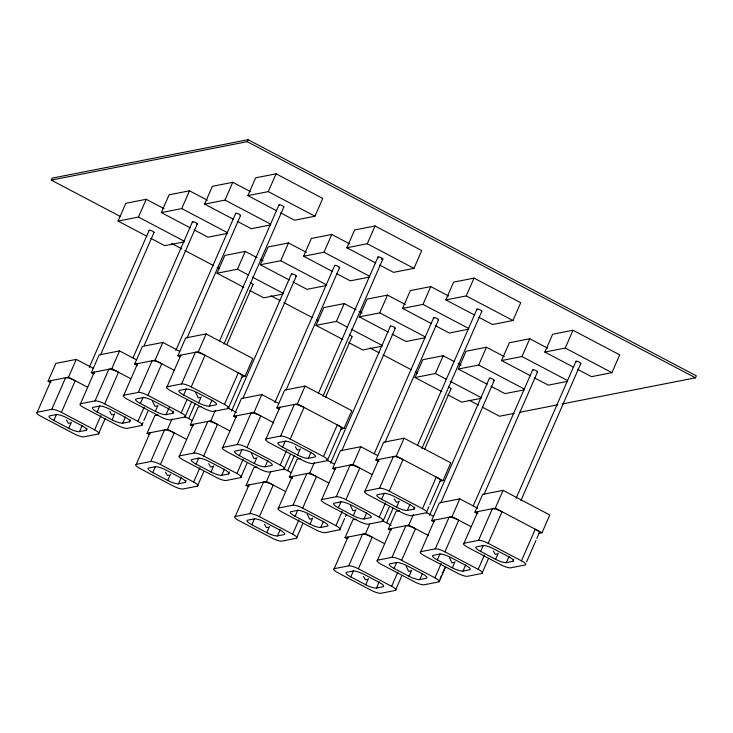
<?xml version="1.0" encoding="UTF-8"?>
<svg xmlns="http://www.w3.org/2000/svg" width="733" height="733" viewBox="0 0 733 733"><rect width="100%" height="100%" fill="white"/><g stroke="black" fill="none" stroke-linecap="round" stroke-linejoin="round"><path stroke-width="1.1" d="M120.075 216.345L51.264 180.098L52.135 178.128L248.093 139.691L696.35 375.837L695.489 377.816L562.229 403.947M50.082 382.232L48.094 381.187L55.873 363.394L76.278 359.39L93.173 368.287M146.857 236.255L118.05 221.073L125.819 203.288L146.233 199.284L164.11 208.703M105.131 418.68L98.442 433.982L83.91 436.831A7.971 1.796 23.6 0 1 74.253 433.872L41.002 416.353A7.971 1.796 23.6 0 1 37.218 412.239L51.035 380.61A7.971 1.796 23.6 0 0 50.925 382.058M51.75 409.381L65.567 377.761A7.971 1.796 23.6 0 1 75.233 380.72L61.416 412.349A7.971 1.796 23.6 0 0 51.75 409.381L37.218 412.239M48.094 381.187L68.508 377.183L76.278 359.39M118.05 221.073L138.455 217.069L146.233 199.284M87.016 428.283L86.118 430.326L79.512 431.618A8.851 1.988 23.6 0 1 68.774 428.329L53.83 420.458L56.505 414.337M89.289 367.37L149.184 230.281M93.357 373.748L91.368 372.694L99.147 354.909L119.552 350.905L136.448 359.802M190.131 227.771L161.324 212.588L169.094 194.804L189.508 190.8L207.384 200.219M100.531 354.9L154.022 232.462M68.774 428.329L71.449 422.208M143.054 422.437L141.716 425.497L127.185 428.347A7.971 1.796 23.6 0 1 117.527 425.378L84.277 407.869A7.971 1.796 23.6 0 1 80.493 403.746L94.31 372.126A7.971 1.796 23.6 0 0 94.2 373.564M79.512 431.618L82.178 425.497M95.024 400.896L108.841 369.267A7.971 1.796 23.6 0 1 118.508 372.236L104.691 403.865A7.971 1.796 23.6 0 0 95.024 400.896L80.493 403.746M91.368 372.694L111.782 368.699L119.552 350.905M161.324 212.588L181.729 208.584L189.508 190.8M130.291 419.798L129.393 421.841L122.787 423.133A8.851 1.988 23.6 0 1 112.048 419.835L97.104 411.964L99.78 405.844M98.442 433.982A7.971 1.796 23.6 0 0 94.658 429.868L100.897 415.584M133.021 357.832L192.458 221.797M136.631 365.254L134.643 364.209L142.422 346.425L162.827 342.421L179.722 351.318M233.406 219.277L204.599 204.104L212.368 186.31L232.782 182.306L250.659 191.725M144.254 345.371L197.296 223.977M112.048 419.835L114.724 413.714M191.679 401.702L184.991 417.013L170.459 419.862A7.971 1.796 23.6 0 1 160.802 416.894L127.551 399.384A7.971 1.796 23.6 0 1 123.767 395.261L137.584 363.632A7.971 1.796 23.6 0 0 137.474 365.08M122.787 423.133L125.453 417.013M51.264 180.098L247.223 141.671L248.093 139.691M138.299 392.412L152.116 360.783A7.971 1.796 23.6 0 1 161.782 363.751L147.965 395.38A7.971 1.796 23.6 0 0 138.299 392.412L123.767 395.261M134.643 364.209L155.057 360.205L162.827 342.421M204.599 204.104L225.004 200.1L232.782 182.306M173.565 411.314L172.667 413.348L166.061 414.649A8.851 1.988 23.6 0 1 155.323 411.35L140.379 403.48L143.054 397.359M141.716 425.497A7.971 1.796 23.6 0 0 137.932 421.374L144.172 407.099M143.952 420.394L147.965 411.213M175.838 350.392L235.733 213.312M179.906 356.769L177.917 355.725L185.696 337.931L206.101 333.927L252.803 358.529L245.024 376.322L241.808 376.954M276.68 210.792L247.873 195.619L255.643 177.826L276.057 173.822L322.749 198.423L314.979 216.208L294.565 220.212L280.657 212.891M187.08 337.931L240.571 215.493M155.323 411.35L157.998 405.23M228.265 408.519A7.971 1.796 23.6 0 0 224.481 404.405L238.298 372.776A7.971 1.796 23.6 0 1 242.092 376.899L228.265 408.519L213.734 411.369A7.971 1.796 23.6 0 1 204.076 408.409L170.826 390.891A7.971 1.796 23.6 0 1 167.042 386.777L180.859 355.148A7.971 1.796 23.6 0 0 180.749 356.595M149.074 434.376L147.086 433.331L154.855 415.547L158.081 414.915M243.86 287.354L217.041 273.226L224.811 255.432L245.225 251.428L257.146 257.714M203.673 471.85L197.434 486.135L182.902 488.984A7.971 1.796 23.6 0 1 173.235 486.016L139.994 468.506A7.971 1.796 23.6 0 1 136.21 464.383L150.027 432.754A7.971 1.796 23.6 0 0 149.917 434.202M166.061 414.649L169.176 407.502M181.573 383.927L195.39 352.298A7.971 1.796 23.6 0 1 205.057 355.267L191.24 386.887A7.971 1.796 23.6 0 0 181.573 383.927L167.042 386.777M177.917 355.725L198.331 351.721L206.101 333.927M247.873 195.619L268.287 191.615L276.057 173.822M150.741 461.533L164.559 429.904A7.971 1.796 23.6 0 1 174.225 432.873L160.408 464.502A7.971 1.796 23.6 0 0 150.741 461.533L136.21 464.383M147.086 433.331L167.5 429.327L172.072 418.864M217.041 273.226L237.446 269.222L245.225 251.428M183.653 394.995A8.851 1.988 23.6 0 1 179.448 390.414L186.063 389.122A8.851 1.988 23.6 0 1 196.801 392.412L211.745 400.291A8.851 1.988 23.6 0 1 215.942 404.863L209.336 406.164A8.851 1.988 23.6 0 1 198.597 402.866L183.653 394.995L186.329 388.875M186.008 480.436L185.11 482.47L178.495 483.771A8.851 1.988 23.6 0 1 167.765 480.472L152.821 472.602L155.497 466.481M184.991 417.013A7.971 1.796 23.6 0 0 181.207 412.89L187.007 399.632M219.57 340.863L279.007 204.819M188.738 418.47L195.134 403.819M223.95 344.089L283.845 206.999M198.597 402.866L201.273 396.745M192.348 425.891L190.36 424.847L198.13 407.053L201.355 406.421M289.123 279.914L260.316 264.741L268.086 246.948L288.5 242.944L306.376 252.363M226.946 344.263L253.013 284.615M167.765 480.472L170.441 474.352M246.948 463.366L240.708 477.641L226.176 480.491A7.971 1.796 23.6 0 1 216.51 477.531L183.268 460.012A7.971 1.796 23.6 0 1 179.484 455.899L193.301 424.27A7.971 1.796 23.6 0 0 193.191 425.717M209.336 406.164L212.002 400.035M178.495 483.771L181.17 477.65M194.016 453.049L207.833 421.42A7.971 1.796 23.6 0 1 217.499 424.389L203.682 456.008A7.971 1.796 23.6 0 0 194.016 453.049L179.484 455.899M190.36 424.847L210.774 420.843L215.346 410.379M260.316 264.741L280.721 260.737L288.5 242.944M229.282 471.942L228.384 473.985L221.769 475.286A8.851 1.988 23.6 0 1 211.04 471.988L196.096 464.117L198.771 457.997M197.434 486.135A7.971 1.796 23.6 0 0 193.649 482.012L199.889 467.727M231.555 411.03L291.45 273.94M235.623 417.407L233.635 416.362L241.404 398.569L261.818 394.565L278.714 403.462M332.397 271.43L303.59 256.248L311.36 238.463L331.774 234.459L349.65 243.878M242.788 398.56L296.288 276.13M211.04 471.988L213.715 465.867M290.222 454.872L283.983 469.157L269.451 472.006A7.971 1.796 23.6 0 1 259.784 469.047L226.543 451.528A7.971 1.796 23.6 0 1 222.759 447.414L236.576 415.785A7.971 1.796 23.6 0 0 236.466 417.233M221.769 475.286L224.445 469.166M237.29 444.555L251.107 412.936A7.971 1.796 23.6 0 1 260.774 415.895L246.957 447.524A7.971 1.796 23.6 0 0 237.29 444.555L222.759 447.414M233.635 416.362L254.049 412.358L261.818 394.565M303.59 256.248L323.995 252.244L331.774 234.459M239.37 455.633A8.851 1.988 23.6 0 1 235.165 451.052L241.78 449.76A8.851 1.988 23.6 0 1 252.519 453.049L267.453 460.92A8.851 1.988 23.6 0 1 271.659 465.501L265.044 466.793A8.851 1.988 23.6 0 1 254.314 463.503L239.37 455.633L242.046 449.503M240.708 477.641A7.971 1.796 23.6 0 0 236.924 473.527L243.164 459.243M274.829 402.545L334.724 265.456M278.897 408.922L276.909 407.869L284.679 390.084L305.093 386.08L351.785 410.682L344.015 428.466L340.79 429.098M375.672 262.945L346.865 247.763L354.635 229.97L375.049 225.975L421.741 250.567L413.971 268.36L393.557 272.364L379.648 265.034M286.062 390.075L339.562 267.637M254.314 463.503L256.99 457.383M327.257 460.672A7.971 1.796 23.6 0 0 323.473 456.549L337.29 424.929A7.971 1.796 23.6 0 1 341.074 429.043L327.257 460.672L312.725 463.522A7.971 1.796 23.6 0 1 303.068 460.553L269.817 443.044A7.971 1.796 23.6 0 1 266.033 438.92L279.85 407.301A7.971 1.796 23.6 0 0 279.74 408.739M248.066 486.529L246.077 485.484L253.847 467.691L257.072 467.058M342.852 339.507L316.024 325.37L323.803 307.585L344.217 303.581L356.137 309.857M302.665 523.994L296.425 538.279L281.893 541.128A7.971 1.796 23.6 0 1 272.227 538.169L238.985 520.65A7.971 1.796 23.6 0 1 235.201 516.536L249.018 484.907A7.971 1.796 23.6 0 0 248.908 486.355M265.044 466.793L267.719 460.672M280.565 436.071L294.382 404.442A7.971 1.796 23.6 0 1 304.048 407.411L290.231 439.04A7.971 1.796 23.6 0 0 280.565 436.071L266.033 438.92M276.909 407.869L297.323 403.874L305.093 386.08M346.865 247.763L367.27 243.759L375.049 225.975M249.733 513.677L263.55 482.057A7.971 1.796 23.6 0 1 273.217 485.017L259.4 516.646A7.971 1.796 23.6 0 0 249.733 513.677L235.201 516.536M246.077 485.484L266.491 481.48L270.605 472.061M316.024 325.37L336.438 321.366L344.217 303.581M282.645 447.139A8.851 1.988 23.6 0 1 278.439 442.567L285.055 441.266A8.851 1.988 23.6 0 1 295.793 444.565L310.728 452.435A8.851 1.988 23.6 0 1 314.933 457.007L308.327 458.308A8.851 1.988 23.6 0 1 297.589 455.01L282.645 447.139L285.32 441.019M251.813 524.755A8.851 1.988 23.6 0 1 247.607 520.173L254.223 518.882A8.851 1.988 23.6 0 1 264.952 522.171L279.896 530.041A8.851 1.988 23.6 0 1 284.102 534.623L277.486 535.915A8.851 1.988 23.6 0 1 266.757 532.625L251.813 524.755L254.488 518.634M283.983 469.157A7.971 1.796 23.6 0 0 280.198 465.043L286.438 450.758M318.562 393.007L377.999 256.971M287.73 470.623L294.125 455.972M322.941 396.241L382.837 259.152M297.589 455.01L300.264 448.889M292.238 478.512L289.352 476.991L297.122 459.206L300.347 458.574M388.114 332.067L359.298 316.885L367.077 299.101L387.491 295.097L405.367 304.516M325.479 397.46L351.996 336.759M266.757 532.625L269.423 526.505M344.602 518.57L339.7 529.794L325.168 532.644A7.971 1.796 23.6 0 1 315.502 529.675L282.26 512.165A7.971 1.796 23.6 0 1 278.476 508.042L292.293 476.423A7.971 1.796 23.6 0 0 292.183 477.861M308.327 458.308L310.994 452.188M277.486 535.915L280.162 529.794M293.008 505.193L306.825 473.564A7.971 1.796 23.6 0 1 316.491 476.532L302.674 508.161A7.971 1.796 23.6 0 0 293.008 505.193L278.476 508.042M289.352 476.991L309.766 472.996L314.338 462.523M359.298 316.885L379.712 312.881L387.491 295.097M295.087 516.261A8.851 1.988 23.6 0 1 290.882 511.689L297.497 510.388A8.851 1.988 23.6 0 1 308.226 513.686L323.171 521.557A8.851 1.988 23.6 0 1 327.376 526.138L320.761 527.43A8.851 1.988 23.6 0 1 310.032 524.132L295.087 516.261L297.763 510.141M296.425 538.279A7.971 1.796 23.6 0 0 292.641 534.165L298.881 519.88M330.546 463.183L390.432 326.093M334.615 469.551L332.626 468.506L340.396 450.722L360.81 446.718L377.697 455.614M431.389 323.574L402.573 308.401L410.352 290.607L430.766 286.603L448.642 296.031M341.78 450.713L395.27 328.274M310.032 524.132L312.698 518.011M389.214 507.025L382.974 521.31L368.442 524.159A7.971 1.796 23.6 0 1 358.776 521.19L325.534 503.681A7.971 1.796 23.6 0 1 321.75 499.558L335.567 467.929A7.971 1.796 23.6 0 0 335.457 469.377M320.761 527.43L323.436 521.31M336.282 496.708L350.099 465.079A7.971 1.796 23.6 0 1 359.766 468.048L345.949 499.677A7.971 1.796 23.6 0 0 336.282 496.708L321.75 499.558M332.626 468.506L353.04 464.502L360.81 446.718M402.573 308.401L422.987 304.397L430.766 286.603M338.362 507.777A8.851 1.988 23.6 0 1 334.156 503.205L340.772 501.903A8.851 1.988 23.6 0 1 351.501 505.202L366.445 513.073A8.851 1.988 23.6 0 1 370.651 517.645L364.035 518.946A8.851 1.988 23.6 0 1 353.306 515.647L338.362 507.777L341.037 501.656M339.7 529.794A7.971 1.796 23.6 0 0 335.916 525.671L342.155 511.396M345.5 516.527L346.388 514.493M374.279 453.645L433.707 317.609M378.879 461.588L375.901 460.022L383.671 442.228L404.085 438.224L450.777 462.825L443.007 480.619L439.782 481.251M474.663 315.089L445.847 299.916L453.626 282.123L474.04 278.119L520.732 302.72L512.953 320.504L492.549 324.508L478.64 317.187M385.054 442.228L438.545 319.79M353.306 515.647L355.972 509.527M428.924 506.695L426.249 512.816L411.717 515.665A7.971 1.796 23.6 0 1 402.05 512.706L368.809 495.187A7.971 1.796 23.6 0 1 365.025 491.073L378.842 459.444A7.971 1.796 23.6 0 0 378.732 460.892M347.057 538.682L345.069 537.628L352.839 519.844L356.064 519.211M441.843 391.651L415.015 377.522L422.794 359.729L443.199 355.725L454.13 361.488M401.657 576.147L395.417 590.432L380.885 593.281A7.971 1.796 23.6 0 1 371.219 590.312L337.977 572.803A7.971 1.796 23.6 0 1 334.193 568.68L348.01 537.051A7.971 1.796 23.6 0 0 347.9 538.498M364.035 518.946L366.711 512.825M379.557 488.224L393.374 456.595A7.971 1.796 23.6 0 1 403.04 459.564L389.223 491.183A7.971 1.796 23.6 0 0 379.557 488.224L365.025 491.073M375.901 460.022L396.315 456.018L404.085 438.224M445.847 299.916L466.261 295.912L474.04 278.119M348.725 565.83L362.542 534.201A7.971 1.796 23.6 0 1 372.208 537.17L358.391 568.799A7.971 1.796 23.6 0 0 348.725 565.83L334.193 568.68M345.069 537.628L365.483 533.624L369.597 524.205M415.015 377.522L435.429 373.518L443.199 355.725M414.814 507.117L413.925 509.16L407.31 510.461A8.851 1.988 23.6 0 1 396.58 507.163L381.636 499.292L384.312 493.172M350.805 576.898A8.851 1.988 23.6 0 1 346.599 572.326L353.214 571.025A8.851 1.988 23.6 0 1 363.944 574.324L378.888 582.194A8.851 1.988 23.6 0 1 383.093 586.766L376.478 588.068A8.851 1.988 23.6 0 1 365.74 584.769L350.805 576.898L353.48 570.778M382.974 521.31A7.971 1.796 23.6 0 0 379.19 517.186L385.43 502.902M417.553 445.16L476.981 309.115M386.722 522.766L393.117 508.116M421.933 448.385L481.819 311.305M396.58 507.163L399.247 501.042M390.332 530.188L388.343 529.144L396.113 511.35L399.338 510.718M487.106 384.211L458.29 369.038L466.069 351.244L486.474 347.24L504.359 356.659M424.471 449.604L450.987 388.911M365.74 584.769L368.415 578.649M377.468 560.195L391.999 557.346A7.971 1.796 23.6 0 1 401.666 560.305L434.907 577.824A7.971 1.796 23.6 0 1 438.691 581.938L424.16 584.787A7.971 1.796 23.6 0 1 414.493 581.828L381.252 564.309A7.971 1.796 23.6 0 1 377.468 560.195L391.285 528.566A7.971 1.796 23.6 0 0 391.175 530.014M407.31 510.461L409.985 504.331M376.478 588.068L379.153 581.947M391.999 557.346L405.816 525.717A7.971 1.796 23.6 0 1 415.483 528.685L401.666 560.305M388.343 529.144L408.757 525.14L413.33 514.676M458.29 369.038L478.704 365.034L486.474 347.24M394.079 568.414A8.851 1.988 23.6 0 1 389.874 563.833L396.489 562.541A8.851 1.988 23.6 0 1 407.218 565.83L422.162 573.71A8.851 1.988 23.6 0 1 426.368 578.282L419.752 579.583A8.851 1.988 23.6 0 1 409.014 576.285L394.079 568.414L396.755 562.293M426.249 512.816A7.971 1.796 23.6 0 0 422.465 508.702L436.282 477.073A7.971 1.796 23.6 0 1 440.066 481.196L429.813 504.661M395.417 590.432A7.971 1.796 23.6 0 0 391.633 586.308L397.872 572.024M429.538 515.326L489.424 378.237M433.606 521.704L431.618 520.659L439.388 502.865L459.802 498.861L477.687 508.281M530.38 375.727L501.564 360.544L509.343 342.76L529.748 338.756L547.633 348.175M440.771 502.856L494.262 380.427M409.014 576.285L411.689 570.164M488.205 559.169L481.966 573.453L467.434 576.303A7.971 1.796 23.6 0 1 457.768 573.343L424.526 555.825A7.971 1.796 23.6 0 1 420.742 551.711L434.559 520.082A7.971 1.796 23.6 0 0 434.449 521.53M419.752 579.583L422.428 573.463M435.274 548.852L449.091 517.232A7.971 1.796 23.6 0 1 458.757 520.192L444.94 551.821A7.971 1.796 23.6 0 0 435.274 548.852L420.742 551.711M431.618 520.659L452.032 516.655L459.802 498.861M501.564 360.544L521.978 356.54L529.748 338.756M437.354 559.93A8.851 1.988 23.6 0 1 433.148 555.348L439.763 554.056A8.851 1.988 23.6 0 1 450.493 557.346L465.437 565.216A8.851 1.988 23.6 0 1 469.642 569.798L463.027 571.089A8.851 1.988 23.6 0 1 452.288 567.8L437.354 559.93L440.029 553.809M434.907 577.824L441.147 563.54M440.029 578.878L441.367 575.817M442.256 573.783L444.931 567.663M439.223 581.672L445.462 567.388M473.271 505.797L532.699 369.753M477.769 513.686L474.892 512.165L482.662 494.381L503.076 490.377L549.768 514.978L541.999 532.763L538.773 533.395M573.655 367.242L544.839 352.06L552.618 334.275L573.023 330.271L619.724 354.864L611.945 372.657L591.531 376.661L577.622 369.331M484.046 494.372L537.536 371.933M452.288 567.8L454.964 561.68M464.016 543.217L478.548 540.368A7.971 1.796 23.6 0 1 488.215 543.336L521.456 560.846A7.971 1.796 23.6 0 1 525.24 564.969L510.709 567.818A7.971 1.796 23.6 0 1 501.042 564.85L467.801 547.34A7.971 1.796 23.6 0 1 464.016 543.217L477.834 511.597A7.971 1.796 23.6 0 0 477.724 513.036M463.027 571.089L465.702 564.969M478.548 540.368L492.365 508.739A7.971 1.796 23.6 0 1 502.032 511.707L488.215 543.336M474.892 512.165L495.306 508.171L503.076 490.377M544.839 352.06L565.253 348.056L573.023 330.271M513.806 559.27L512.917 561.313L506.301 562.605A8.851 1.988 23.6 0 1 495.563 559.306L480.628 551.436L483.304 545.315M481.966 573.453A7.971 1.796 23.6 0 0 478.182 569.339L484.421 555.055M516.087 498.358L575.973 361.268M520.925 500.538L580.811 363.449M495.563 559.306L498.238 553.186M506.301 562.605L508.977 556.484M521.456 560.846L535.273 529.226A7.971 1.796 23.6 0 1 539.057 533.34M526.578 561.909L535.942 540.487M536.831 538.443L538.618 534.357M184.075 241.881L164.742 245.674L150.833 238.344M227.349 233.396L208.016 237.19L194.108 229.86M270.624 224.912L251.291 228.705L237.382 221.375M283.066 294.034L263.733 297.827L249.825 290.497M326.341 285.54L307.008 289.333L293.099 282.013M369.615 277.056L350.282 280.849L336.374 273.519M382.058 346.178L362.725 349.971L348.816 342.641M425.332 337.693L406 341.486L392.091 334.156M468.607 329.209L449.274 333.002L435.365 325.672M481.05 398.331L461.708 402.124L447.799 394.794M524.324 389.837L504.982 393.63L491.073 386.309M567.599 381.352L548.257 385.146L534.348 377.816M514.08 413.394L499.53 416.243L482.323 407.181M519.679 412.294L557.758 404.827M200.1 397.533L198.203 397.854L195.72 392.686M156.825 406.027L154.929 406.339L152.446 401.18M113.551 414.511L111.654 414.823L109.758 411.488M70.276 422.996L68.38 423.317L66.483 419.982M299.091 449.686L297.195 449.998L295.298 446.663M255.817 458.171L253.92 458.491L251.437 453.324M212.543 466.655L210.637 466.976L208.749 463.641M169.268 475.149L167.362 475.46L165.475 472.125M398.074 501.83L396.177 502.151L394.29 498.816M354.799 510.324L352.903 510.635L350.42 505.477M311.525 518.808L309.628 519.12L307.145 513.961M268.251 527.293L266.354 527.613L264.466 524.278M497.066 553.983L495.169 554.295L493.282 550.959M453.791 562.468L451.894 562.788L449.411 557.621M410.517 570.952L408.62 571.273L406.137 566.105M367.242 579.446L365.346 579.757L363.458 576.422M247.223 141.671L695.489 377.816M268.287 191.615L314.979 216.208M367.27 243.759L413.971 268.36M466.261 295.912L512.953 320.504M565.253 348.056L611.945 372.657M225.004 200.1L270.706 224.17M323.995 252.244L369.698 276.323M422.987 304.397L468.689 328.466M521.978 356.54L567.681 380.619M181.729 208.584L227.432 232.663M280.721 260.737L326.423 284.807M379.712 312.881L425.415 336.96M478.704 365.034L524.407 389.104M260.123 259.28L263.101 260.856M359.115 311.433L362.093 313M458.107 363.577L461.084 365.153M138.455 217.069L184.157 241.148M237.446 269.222L248.377 274.976M252.354 277.074L283.149 293.301M336.438 321.366L347.369 327.129M351.345 329.218L382.14 345.445M435.429 373.518L446.36 379.273M450.337 381.371L481.132 397.598M171.678 243.53L181.802 248.863M184.835 250.466L213.166 265.392M217.215 267.527L219.24 268.59M270.844 295.775L279.951 300.576M284.001 302.702L312.331 317.627M316.381 319.762L318.397 320.825M370.009 348.01L379.117 352.811M383.157 354.946L411.497 369.872M415.538 371.998L417.563 373.07M469.166 400.255L478.273 405.047M198.331 351.721L245.024 376.322M297.323 403.874L344.015 428.466M396.315 456.018L443.007 480.619M495.306 508.171L541.999 532.763M155.057 360.205L173.932 370.156M254.049 412.358L273.922 422.822M353.04 464.502L371.915 474.453M452.032 516.655L470.907 526.596M191.24 386.887L224.481 404.405M290.231 439.04L323.473 456.549M389.223 491.183L422.465 508.702M227.487 407.768L236.429 412.477M326.478 459.912L334.422 464.099M426.459 512.587L433.414 516.252M111.782 368.699L130.657 378.64M210.774 420.843L229.649 430.784M309.766 472.996L328.641 482.937M408.757 525.14L428.622 535.603M147.965 395.38L181.207 412.89M246.957 447.524L280.198 465.043M345.949 499.677L379.19 517.186M444.94 551.821L478.182 569.339M185.211 416.775L192.165 420.44M284.193 468.918L291.148 472.583M382.195 520.549L391.138 525.259M68.508 377.183L87.383 387.125M167.5 429.327L186.374 439.278M266.491 481.48L285.366 491.422M365.483 533.624L384.358 543.574M104.691 403.865L137.932 421.374M203.682 456.008L236.924 473.527M302.674 508.161L335.916 525.671M61.416 412.349L94.658 429.868M160.408 464.502L193.649 482.012M259.4 516.646L292.641 534.165M358.391 568.799L391.633 586.308M448.303 387.061A2.657 0.596 23.6 0 1 450.713 388.389A2.657 0.596 23.6 0 1 450.483 389.012M349.311 334.917A2.657 0.596 23.6 0 1 351.721 336.236A2.657 0.596 23.6 0 1 351.492 336.859M533.148 370.422A2.657 0.596 23.6 0 1 533.505 369.698A2.657 0.596 23.6 0 1 536.803 371.072A2.657 0.596 23.6 0 1 537.032 372.034M279.456 205.487A2.657 0.596 23.6 0 1 279.804 204.764A2.657 0.596 23.6 0 1 283.112 206.138A2.657 0.596 23.6 0 1 283.332 207.1M434.165 318.269A2.657 0.596 23.6 0 1 434.513 317.545A2.657 0.596 23.6 0 1 437.821 318.919A2.657 0.596 23.6 0 1 438.041 319.89M334.706 265.621A2.657 0.596 23.6 0 1 337.821 266.207A2.657 0.596 23.6 0 1 339.049 267.737M129.393 421.841A8.851 1.988 23.6 0 0 125.187 417.26L110.252 409.39A8.851 1.988 23.6 0 0 99.514 406.091L92.899 407.392A8.851 1.988 23.6 0 0 97.104 411.964M192.907 222.466A2.657 0.596 23.6 0 1 193.255 221.733A2.657 0.596 23.6 0 1 196.563 223.107A2.657 0.596 23.6 0 1 196.783 224.078M185.11 482.47A8.851 1.988 23.6 0 0 180.904 477.898L165.97 470.027A8.851 1.988 23.6 0 0 155.231 466.729L148.616 468.03A8.851 1.988 23.6 0 0 152.821 472.602M250.32 282.764A2.657 0.596 23.6 0 1 252.729 284.092A2.657 0.596 23.6 0 1 252.5 284.716M489.571 378.631A2.657 0.596 23.6 0 1 492.21 378.842A2.657 0.596 23.6 0 1 493.758 380.519M512.917 561.313A8.851 1.988 23.6 0 0 508.711 556.732L493.767 548.861A8.851 1.988 23.6 0 0 483.038 545.563L476.423 546.864A8.851 1.988 23.6 0 0 480.628 551.436M576.422 361.937A2.657 0.596 23.6 0 1 576.779 361.204A2.657 0.596 23.6 0 1 580.078 362.578A2.657 0.596 23.6 0 1 580.307 363.55M413.925 509.16A8.851 1.988 23.6 0 0 409.72 504.588L394.775 496.708A8.851 1.988 23.6 0 0 384.046 493.419L377.431 494.711A8.851 1.988 23.6 0 0 381.636 499.292M477.44 309.784A2.657 0.596 23.6 0 1 477.788 309.06A2.657 0.596 23.6 0 1 481.095 310.435A2.657 0.596 23.6 0 1 481.315 311.397M172.667 413.348A8.851 1.988 23.6 0 0 168.462 408.776L153.527 400.905A8.851 1.988 23.6 0 0 142.788 397.607L136.173 398.908A8.851 1.988 23.6 0 0 140.379 403.48M235.87 213.697A2.657 0.596 23.6 0 1 238.518 213.908A2.657 0.596 23.6 0 1 240.058 215.594M390.579 326.487A2.657 0.596 23.6 0 1 393.218 326.689A2.657 0.596 23.6 0 1 394.766 328.375M86.118 430.326A8.851 1.988 23.6 0 0 81.913 425.745L66.978 417.874A8.851 1.988 23.6 0 0 56.239 414.585L49.624 415.877A8.851 1.988 23.6 0 0 53.83 420.458M149.166 230.446A2.657 0.596 23.6 0 1 152.281 231.032A2.657 0.596 23.6 0 1 153.509 232.563M228.384 473.985A8.851 1.988 23.6 0 0 224.179 469.413L209.244 461.533A8.851 1.988 23.6 0 0 198.506 458.244L191.89 459.536A8.851 1.988 23.6 0 0 196.096 464.117M291.899 274.609A2.657 0.596 23.6 0 1 292.247 273.885A2.657 0.596 23.6 0 1 295.555 275.26A2.657 0.596 23.6 0 1 295.775 276.222M378.448 257.64A2.657 0.596 23.6 0 1 378.796 256.907A2.657 0.596 23.6 0 1 382.104 258.282A2.657 0.596 23.6 0 1 382.324 259.253M381.866 259.18A2.657 0.596 23.6 0 1 381.307 259.033"/></g></svg>
